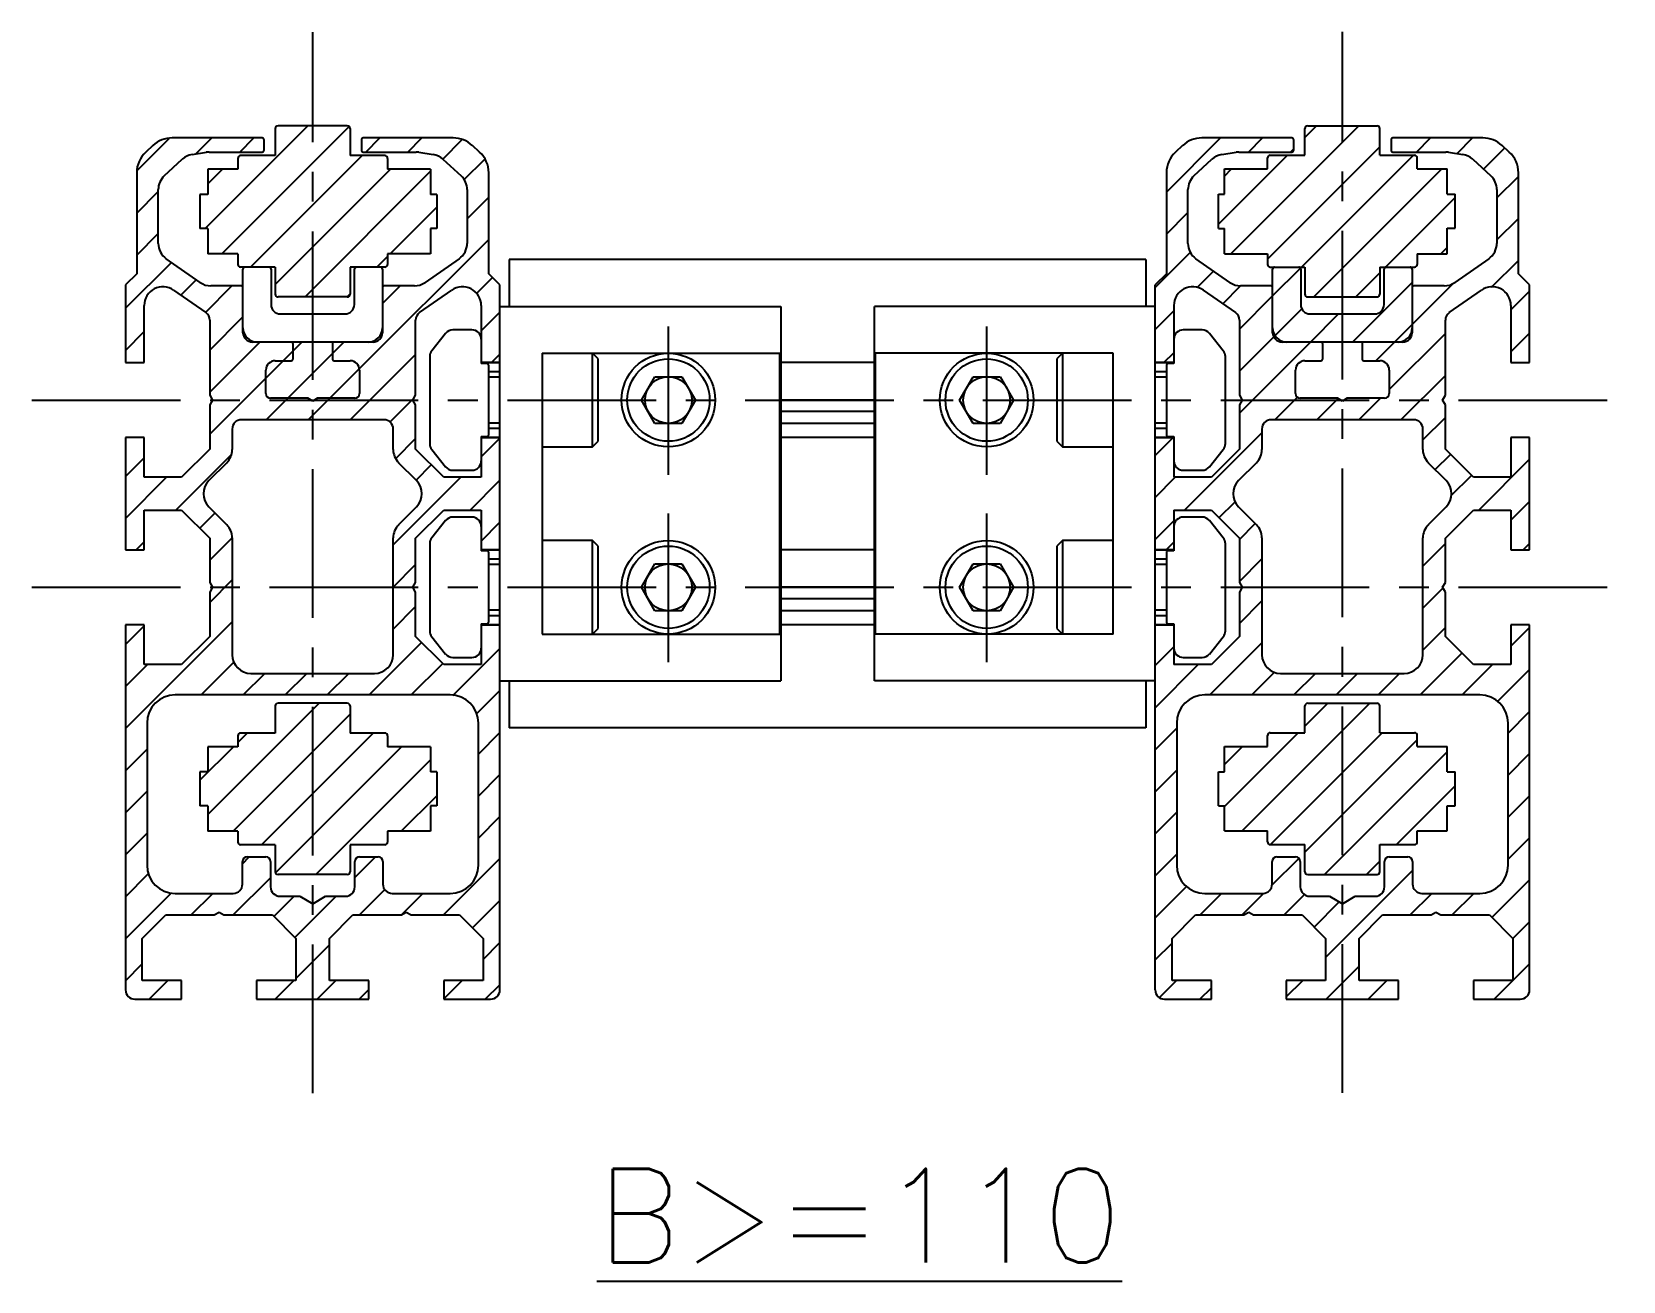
# Model space of a CAD drawing. Extents: x 0 to 4374, y -8 to 1531.
# Drawn here: x 3932.1 to 4102.1, y 157.6 to 291 of the extents above; entities that cross this region are included whole.
import ezdxf

# ---------------------------------------------------------------- set-up
doc = ezdxf.new("R2010")
doc.units = 0
doc.header["$LTSCALE"] = 0.5
doc.linetypes.add('CENTER', pattern=[50.8, 31.75, -6.35, 6.35, -6.35])
for name, color, linetype in [('MSM_CENTER', 1, 'CENTER'), ('MSM_CONTINUOUS', 7, 'CONTINUOUS'), ('MSM_NARROW', 5, 'CONTINUOUS'), ('MSM_PART_NUMBER', 7, 'CONTINUOUS')]:
    doc.layers.add(name, color=color, linetype=linetype)
doc.styles.get("Standard").update_dxf_attribs({"font": 'txt.shx', "height": 3, "bigfont": 'bigfont.shx'})

msp = doc.modelspace()

# ---------------------------------------------------------------- linework, layer by layer
at = {"layer": 'MSM_CENTER'}
for p, q in [((3962.14, 177.66), (3962.14, 291.01)), ((4072.14, 177.71), (4072.14, 291.05)), ((4000.14, 243.71), (4000.14, 259.71)), ((4034.14, 243.71), (4034.14, 259.71)), ((3932.14, 251.71), (4102.14, 251.71)), ((4000.14, 223.71), (4000.14, 239.71)), ((4034.14, 223.71), (4034.14, 239.71)), ((3932.14, 231.71), (4102.14, 231.71))]:
    msp.add_line(p, q, dxfattribs=at)
at = {"layer": 'MSM_CONTINUOUS'}
for p, q in [((3958.14, 280.71), (3958.14, 277.82)), ((3965.84, 281.01), (3958.44, 281.01)), ((3966.14, 280.71), (3966.14, 277.82)), ((4068.14, 277.87), (4068.14, 280.71)), ((4068.44, 281.01), (4075.84, 281.01)), ((4076.14, 277.87), (4076.14, 280.71)), ((3945.07, 278.91), (3944.3, 278.2)), ((3956.74, 279.71), (3947.11, 279.71)), ((3956.94, 278.41), (3956.94, 279.51)), ((3967.34, 279.51), (3967.34, 278.41)), ((3977.16, 279.71), (3967.54, 279.71)), ((3979.97, 278.2), (3979.2, 278.91)), ((4055.07, 278.91), (4054.3, 278.2)), ((4066.74, 279.71), (4057.11, 279.71)), ((4066.94, 278.41), (4066.94, 279.51)), ((4077.34, 279.51), (4077.34, 278.41)), ((4087.16, 279.71), (4077.54, 279.71)), ((4089.97, 278.2), (4089.2, 278.91)), ((3946.28, 275.66), (3948.21, 277.44)), ((3949.25, 277.94), (3950.78, 278.18)), ((3951.09, 278.21), (3956.74, 278.21)), ((3954.14, 277.52), (3954.14, 276.36)), ((3958.14, 277.82), (3954.44, 277.82)), ((3969.84, 277.82), (3966.14, 277.82)), ((3967.54, 278.21), (3973.18, 278.21)), ((3970.14, 277.52), (3970.14, 276.36)), ((3973.49, 278.18), (3975.02, 277.94)), ((3976.06, 277.44), (3977.99, 275.66)), ((4056.28, 275.66), (4058.21, 277.44)), ((4059.25, 277.94), (4060.78, 278.18)), ((4061.09, 278.21), (4066.74, 278.21)), ((4064.14, 276.41), (4064.14, 277.59)), ((4064.44, 277.87), (4068.14, 277.87)), ((4076.14, 277.87), (4079.84, 277.87)), ((4077.54, 278.21), (4083.18, 278.21)), ((4080.14, 276.41), (4080.14, 277.57)), ((4083.49, 278.18), (4085.02, 277.94)), ((4086.06, 277.44), (4087.99, 275.66)), ((3943.34, 276), (3943.34, 265.21)), ((3954.14, 276.36), (3950.94, 276.36)), ((3950.94, 276.36), (3950.94, 273.66)), ((3974.74, 276.36), (3970.14, 276.36)), ((3974.74, 276.36), (3974.74, 273.66)), ((3980.94, 265.21), (3980.94, 276)), ((4053.34, 276), (4053.34, 265.21)), ((4059.54, 276.41), (4064.14, 276.41)), ((4059.54, 273.71), (4059.54, 276.41)), ((4080.14, 276.41), (4083.34, 276.41)), ((4083.34, 273.71), (4083.34, 276.41)), ((4090.94, 265.21), (4090.94, 276)), ((3945.64, 268.45), (3945.64, 274.19)), ((3978.64, 274.19), (3978.64, 268.45)), ((4055.64, 268.45), (4055.64, 274.19)), ((4058.89, 273.71), (4059.54, 273.71)), ((4058.89, 270.03), (4058.89, 273.71)), ((4083.34, 273.71), (4084.19, 273.71)), ((4084.19, 270.08), (4084.19, 273.71)), ((4088.64, 274.19), (4088.64, 268.45)), ((3950.09, 273.66), (3950.09, 270.03)), ((3950.94, 273.66), (3950.09, 273.66)), ((3975.39, 273.66), (3974.74, 273.66)), ((3975.39, 273.66), (3975.39, 270.03)), ((3950.94, 270.03), (3950.09, 270.03)), ((3950.94, 270.03), (3950.94, 267.33)), ((3975.39, 270.03), (3974.74, 270.03)), ((3974.74, 270.03), (3974.74, 267.33)), ((4058.89, 270.03), (4059.54, 270.03)), ((4059.54, 267.33), (4059.54, 270.03)), ((4083.34, 270.08), (4084.19, 270.08)), ((4083.34, 267.33), (4083.34, 270.08)), ((3954.14, 267.33), (3950.94, 267.33)), ((3954.14, 267.33), (3954.14, 266.21)), ((3970.14, 267.33), (3970.14, 266.21)), ((3974.74, 267.33), (3970.14, 267.33)), ((4059.54, 267.33), (4064.14, 267.33)), ((4064.14, 267.33), (4064.14, 266.21)), ((4080.14, 267.33), (4083.34, 267.33)), ((4080.14, 267.33), (4080.14, 266.21)), ((3943.34, 265.21), (3942.14, 264.01)), ((3950.12, 264.27), (3946.49, 266.81)), ((3958.14, 265.91), (3954.44, 265.91)), ((3954.69, 258.91), (3954.69, 265.71)), ((3957.69, 265.71), (3957.69, 261.91)), ((3958.14, 265.91), (3958.14, 263.03)), ((3969.84, 265.91), (3966.14, 265.91)), ((3966.14, 265.91), (3966.14, 263.03)), ((3966.59, 261.91), (3966.59, 265.71)), ((3969.59, 265.71), (3969.59, 258.91)), ((3977.78, 266.81), (3974.15, 264.27)), ((3982.14, 264.01), (3980.94, 265.21)), ((3983.14, 266.71), (3983.14, 261.71)), ((4051.14, 266.71), (3983.14, 266.71)), ((4051.14, 266.71), (4051.14, 261.71)), ((4053.34, 265.21), (4052.14, 264.01)), ((4060.12, 264.27), (4056.49, 266.81)), ((4064.44, 265.91), (4068.14, 265.91)), ((4064.69, 258.91), (4064.69, 265.71)), ((4067.69, 265.71), (4067.69, 261.91)), ((4068.14, 265.91), (4068.14, 263.03)), ((4076.14, 265.91), (4079.84, 265.91)), ((4076.14, 265.91), (4076.14, 263.03)), ((4076.59, 261.91), (4076.59, 265.71)), ((4079.59, 265.71), (4079.59, 258.91)), ((4087.78, 266.81), (4084.15, 264.27)), ((4092.14, 264.01), (4090.94, 265.21)), ((3942.14, 264.01), (3942.14, 255.71)), ((3954.49, 263.91), (3951.27, 263.91)), ((3973, 263.91), (3969.79, 263.91)), ((3982.14, 188.71), (3982.14, 264.01)), ((4052.14, 188.71), (4052.14, 264.01)), ((4064.49, 263.91), (4061.27, 263.91)), ((4083, 263.91), (4079.79, 263.91)), ((4092.14, 255.71), (4092.14, 264.01)), ((3944.14, 255.71), (3944.14, 261.82)), ((3947.28, 263.45), (3950.71, 261.05)), ((3965.84, 262.73), (3958.44, 262.73)), ((3973.56, 261.05), (3976.99, 263.45)), ((3980.14, 261.82), (3980.14, 255.61)), ((4054.14, 261.82), (4054.14, 255.61)), ((4057.28, 263.45), (4060.71, 261.05)), ((4068.44, 262.73), (4075.84, 262.73)), ((4083.56, 261.05), (4086.99, 263.45)), ((4090.14, 261.82), (4090.14, 255.71)), ((3951.14, 260.24), (3951.14, 252.23)), ((3958.69, 260.91), (3965.59, 260.91)), ((3973.14, 252.23), (3973.14, 260.24)), ((3982.14, 261.71), (4012.14, 261.71)), ((4012.14, 261.71), (4012.14, 221.71)), ((4022.14, 221.71), (4022.14, 261.71)), ((4052.14, 261.71), (4022.14, 261.71)), ((4061.14, 260.24), (4061.14, 252.23)), ((4068.69, 260.91), (4075.59, 260.91)), ((4083.14, 252.23), (4083.14, 260.24)), ((3976.33, 258.83), (3974.85, 256.98)), ((3979.14, 259.21), (3977.12, 259.21)), ((4057.16, 259.21), (4055.14, 259.21)), ((4059.42, 256.98), (4057.94, 258.83)), ((3968.59, 257.91), (3955.69, 257.91)), ((3960.04, 256.11), (3960.04, 257.71)), ((3964.24, 257.71), (3964.24, 256.11)), ((3986.64, 256.71), (3986.64, 226.71)), ((3986.64, 256.71), (4012.05, 256.71)), ((3992.64, 256.11), (3992.04, 256.71)), ((3992.04, 246.71), (3992.04, 256.71)), ((4012.05, 226.71), (4012.05, 256.71)), ((4022.23, 256.71), (4022.23, 226.71)), ((4047.64, 256.71), (4022.23, 256.71)), ((4042.24, 256.71), (4041.64, 256.11)), ((4042.24, 256.71), (4042.24, 246.71)), ((4047.64, 226.71), (4047.64, 256.71)), ((4078.59, 257.91), (4065.69, 257.91)), ((4070.04, 256.11), (4070.04, 257.71)), ((4074.24, 257.71), (4074.24, 256.11)), ((3942.14, 255.71), (3944.14, 255.71)), ((3958.14, 255.91), (3959.84, 255.91)), ((3964.44, 255.91), (3966.14, 255.91)), ((3974.64, 256.36), (3974.64, 247.06)), ((3980.14, 255.71), (3982.14, 255.71)), ((3982.14, 255.71), (3980.14, 255.71)), ((3980.74, 255.61), (3980.14, 255.61)), ((3980.94, 248.01), (3980.94, 255.41)), ((3992.64, 247.31), (3992.64, 256.11)), ((4022.14, 255.71), (4012.14, 255.71)), ((4041.64, 256.11), (4041.64, 247.31)), ((4052.14, 255.71), (4054.14, 255.71)), ((4054.14, 255.71), (4052.14, 255.71)), ((4053.34, 255.41), (4053.34, 248.01)), ((4054.14, 255.61), (4053.54, 255.61)), ((4059.64, 247.06), (4059.64, 256.36)), ((4068.14, 255.91), (4069.84, 255.91)), ((4074.44, 255.91), (4076.14, 255.91)), ((4090.14, 255.71), (4092.14, 255.71)), ((3957.14, 252.41), (3957.14, 254.91)), ((3967.14, 254.91), (3967.14, 252.41)), ((3982.14, 254.71), (3980.94, 254.71)), ((3997.25, 251.71), (3998.69, 254.21)), ((3998.69, 254.21), (4001.58, 254.21)), ((4001.58, 254.21), (4003.02, 251.71)), ((4031.25, 251.71), (4032.69, 254.21)), ((4032.69, 254.21), (4035.58, 254.21)), ((4035.58, 254.21), (4037.02, 251.71)), ((4053.34, 254.71), (4052.14, 254.71)), ((4067.14, 252.41), (4067.14, 254.91)), ((4077.14, 254.91), (4077.14, 252.41)), ((3951.14, 252.23), (3951.44, 251.71)), ((3951.44, 251.71), (3951.14, 251.19)), ((3961.62, 251.91), (3957.64, 251.91)), ((3962.14, 251.61), (3961.62, 251.91)), ((3962.65, 251.91), (3962.14, 251.61)), ((3966.64, 251.91), (3962.65, 251.91)), ((3972.84, 251.71), (3973.14, 252.23)), ((3973.14, 251.19), (3972.84, 251.71)), ((3998.69, 249.21), (3997.25, 251.71)), ((4003.02, 251.71), (4001.58, 249.21)), ((4022.14, 251.71), (4012.14, 251.71)), ((4032.69, 249.21), (4031.25, 251.71)), ((4037.02, 251.71), (4035.58, 249.21)), ((4061.14, 252.23), (4061.44, 251.71)), ((4061.44, 251.71), (4061.14, 251.19)), ((4071.62, 251.91), (4067.64, 251.91)), ((4072.14, 251.61), (4071.62, 251.91)), ((4072.65, 251.91), (4072.14, 251.61)), ((4076.64, 251.91), (4072.65, 251.91)), ((4082.84, 251.71), (4083.14, 252.23)), ((4083.14, 251.19), (4082.84, 251.71)), ((3951.14, 251.19), (3951.14, 246.46)), ((3973.14, 246.46), (3973.14, 251.19)), ((4022.14, 250.49), (4012.14, 250.49)), ((4061.14, 251.19), (4061.14, 246.46)), ((4083.14, 246.46), (4083.14, 251.19)), ((3953.54, 248.61), (3953.54, 246.43)), ((3969.74, 249.61), (3954.54, 249.61)), ((3970.74, 246.43), (3970.74, 248.61)), ((3980.94, 248.71), (3982.14, 248.71)), ((4001.58, 249.21), (3998.69, 249.21)), ((4022.14, 249.21), (4012.14, 249.21)), ((4035.58, 249.21), (4032.69, 249.21)), ((4052.14, 248.71), (4053.34, 248.71)), ((4063.54, 248.61), (4063.54, 246.43)), ((4079.74, 249.61), (4064.54, 249.61)), ((4080.74, 246.43), (4080.74, 248.61)), ((3942.14, 247.71), (3942.14, 235.71)), ((3944.14, 247.71), (3942.14, 247.71)), ((3944.14, 243.46), (3944.14, 247.71)), ((3980.14, 247.81), (3980.74, 247.81)), ((3980.14, 247.81), (3980.14, 243.46)), ((3982.14, 247.71), (3980.14, 247.71)), ((3980.14, 247.71), (3982.14, 247.71)), ((3986.64, 246.71), (3992.04, 246.71)), ((3992.04, 246.71), (3992.64, 247.31)), ((4022.14, 247.71), (4012.14, 247.71)), ((4041.64, 247.31), (4042.24, 246.71)), ((4042.24, 246.71), (4047.64, 246.71)), ((4054.14, 247.71), (4052.14, 247.71)), ((4052.14, 247.71), (4054.14, 247.71)), ((4053.54, 247.81), (4054.14, 247.81)), ((4054.14, 247.81), (4054.14, 243.46)), ((4092.14, 247.71), (4090.14, 247.71)), ((4090.14, 247.71), (4090.14, 243.46)), ((4092.14, 235.71), (4092.14, 247.71)), ((3951.14, 246.46), (3948.14, 243.46)), ((3952.95, 245.02), (3951.05, 243.12)), ((3973.22, 243.12), (3971.32, 245.02)), ((3976.14, 243.46), (3973.14, 246.46)), ((3974.85, 246.43), (3976.33, 244.58)), ((4057.94, 244.58), (4059.42, 246.43)), ((4061.14, 246.46), (4058.14, 243.46)), ((4062.95, 245.02), (4061.05, 243.12)), ((4083.22, 243.12), (4081.32, 245.02)), ((4086.14, 243.46), (4083.14, 246.46)), ((3948.14, 243.46), (3944.14, 243.46)), ((3980.14, 243.46), (3976.14, 243.46)), ((3977.12, 244.21), (3979.14, 244.21)), ((4058.14, 243.46), (4054.14, 243.46)), ((4055.14, 244.21), (4057.16, 244.21)), ((4090.14, 243.46), (4086.14, 243.46)), ((3944.14, 235.71), (3944.14, 239.96)), ((3944.14, 239.96), (3948.14, 239.96)), ((3948.14, 239.96), (3951.14, 236.96)), ((3951.05, 240.29), (3952.95, 238.39)), ((3971.32, 238.39), (3973.22, 240.29)), ((3973.14, 236.96), (3976.14, 239.96)), ((3976.14, 239.96), (3980.14, 239.96)), ((3980.14, 239.96), (3980.14, 235.61)), ((4054.14, 239.96), (4058.14, 239.96)), ((4054.14, 239.96), (4054.14, 235.61)), ((4058.14, 239.96), (4061.14, 236.96)), ((4061.05, 240.29), (4062.95, 238.39)), ((4081.32, 238.39), (4083.22, 240.29)), ((4083.14, 236.96), (4086.14, 239.96)), ((4086.14, 239.96), (4090.14, 239.96)), ((4090.14, 239.96), (4090.14, 235.71)), ((3976.33, 238.83), (3974.85, 236.98)), ((3979.14, 239.21), (3977.12, 239.21)), ((4057.16, 239.21), (4055.14, 239.21)), ((4059.42, 236.98), (4057.94, 238.83)), ((3951.14, 236.96), (3951.14, 232.23)), ((3953.54, 236.98), (3953.54, 224.51)), ((3970.74, 224.51), (3970.74, 236.98)), ((3973.14, 232.23), (3973.14, 236.96)), ((3974.64, 236.36), (3974.64, 227.06)), ((3992.04, 236.71), (3986.64, 236.71)), ((3992.64, 236.11), (3992.04, 236.71)), ((3992.04, 226.71), (3992.04, 236.71)), ((4042.24, 236.71), (4041.64, 236.11)), ((4047.64, 236.71), (4042.24, 236.71)), ((4042.24, 236.71), (4042.24, 226.71)), ((4059.64, 227.06), (4059.64, 236.36)), ((4061.14, 236.96), (4061.14, 232.23)), ((4063.54, 236.98), (4063.54, 224.51)), ((4080.74, 224.51), (4080.74, 236.98)), ((4083.14, 232.23), (4083.14, 236.96)), ((3942.14, 235.71), (3944.14, 235.71)), ((3980.14, 235.71), (3982.14, 235.71)), ((3982.14, 235.71), (3980.14, 235.71)), ((3980.74, 235.61), (3980.14, 235.61)), ((3980.94, 228.01), (3980.94, 235.41)), ((3982.14, 234.71), (3980.94, 234.71)), ((3992.64, 227.31), (3992.64, 236.11)), ((4022.14, 235.71), (4012.14, 235.71)), ((4041.64, 236.11), (4041.64, 227.31)), ((4052.14, 235.71), (4054.14, 235.71)), ((4054.14, 235.71), (4052.14, 235.71)), ((4053.34, 234.71), (4052.14, 234.71)), ((4053.34, 235.41), (4053.34, 228.01)), ((4054.14, 235.61), (4053.54, 235.61)), ((4090.14, 235.71), (4092.14, 235.71)), ((3997.25, 231.71), (3998.69, 234.21)), ((3998.69, 234.21), (4001.58, 234.21)), ((4001.58, 234.21), (4003.02, 231.71)), ((4031.25, 231.71), (4032.69, 234.21)), ((4032.69, 234.21), (4035.58, 234.21)), ((4035.58, 234.21), (4037.02, 231.71)), ((3951.14, 232.23), (3951.44, 231.71)), ((3951.44, 231.71), (3951.14, 231.19)), ((3972.84, 231.71), (3973.14, 232.23)), ((3973.14, 231.19), (3972.84, 231.71)), ((3998.69, 229.21), (3997.25, 231.71)), ((4003.02, 231.71), (4001.58, 229.21)), ((4022.14, 231.71), (4012.14, 231.71)), ((4032.69, 229.21), (4031.25, 231.71)), ((4037.02, 231.71), (4035.58, 229.21)), ((4061.14, 232.23), (4061.44, 231.71)), ((4061.44, 231.71), (4061.14, 231.19)), ((4082.84, 231.71), (4083.14, 232.23)), ((4083.14, 231.19), (4082.84, 231.71)), ((3951.14, 231.19), (3951.14, 226.46)), ((3973.14, 226.46), (3973.14, 231.19)), ((4022.14, 230.49), (4012.14, 230.49)), ((4061.14, 231.19), (4061.14, 226.46)), ((4083.14, 226.46), (4083.14, 231.19)), ((3980.14, 227.81), (3980.74, 227.81)), ((3980.14, 227.81), (3980.14, 223.46)), ((3980.94, 228.71), (3982.14, 228.71)), ((4001.58, 229.21), (3998.69, 229.21)), ((4022.14, 229.21), (4012.14, 229.21)), ((4035.58, 229.21), (4032.69, 229.21)), ((4052.14, 228.71), (4053.34, 228.71)), ((4053.54, 227.81), (4054.14, 227.81)), ((4054.14, 227.81), (4054.14, 223.46)), ((3944.14, 227.71), (3942.14, 227.71)), ((3942.14, 227.71), (3942.14, 188.71)), ((3944.14, 223.46), (3944.14, 227.71)), ((3951.14, 226.46), (3948.14, 223.46)), ((3976.14, 223.46), (3973.14, 226.46)), ((3974.85, 226.43), (3976.33, 224.58)), ((3982.14, 227.71), (3980.14, 227.71)), ((3980.14, 227.71), (3982.14, 227.71)), ((3986.64, 226.71), (4012.05, 226.71)), ((3992.04, 226.71), (3992.64, 227.31)), ((4022.14, 227.71), (4012.14, 227.71)), ((4047.64, 226.71), (4022.23, 226.71)), ((4041.64, 227.31), (4042.24, 226.71)), ((4054.14, 227.71), (4052.14, 227.71)), ((4052.14, 227.71), (4054.14, 227.71)), ((4057.94, 224.58), (4059.42, 226.43)), ((4061.14, 226.46), (4058.14, 223.46)), ((4086.14, 223.46), (4083.14, 226.46)), ((4092.14, 227.71), (4090.14, 227.71)), ((4090.14, 227.71), (4090.14, 223.46)), ((4092.14, 188.71), (4092.14, 227.71)), ((3948.14, 223.46), (3944.14, 223.46)), ((3980.14, 223.46), (3976.14, 223.46)), ((3977.12, 224.21), (3979.14, 224.21)), ((4058.14, 223.46), (4054.14, 223.46)), ((4055.14, 224.21), (4057.16, 224.21)), ((4090.14, 223.46), (4086.14, 223.46)), ((3955.54, 222.51), (3968.74, 222.51)), ((3982.14, 221.71), (4012.14, 221.71)), ((3983.14, 221.71), (3983.14, 216.71)), ((4052.14, 221.71), (4022.14, 221.71)), ((4051.14, 221.71), (4051.14, 216.71)), ((4065.54, 222.51), (4078.74, 222.51)), ((3976.84, 220.21), (3947.44, 220.21)), ((3965.84, 219.33), (3958.44, 219.33)), ((4086.84, 220.21), (4057.44, 220.21)), ((4068.44, 219.33), (4075.84, 219.33)), ((3958.14, 219.03), (3958.14, 216.14)), ((3966.14, 219.03), (3966.14, 216.14)), ((4068.14, 216.17), (4068.14, 219.03)), ((4076.14, 216.17), (4076.14, 219.03)), ((3944.44, 217.21), (3944.44, 202.01)), ((3958.14, 216.14), (3954.44, 216.14)), ((3969.84, 216.14), (3966.14, 216.14)), ((3979.84, 202.01), (3979.84, 217.21)), ((4051.14, 216.71), (3983.14, 216.71)), ((4054.44, 217.21), (4054.44, 202.01)), ((4064.44, 216.17), (4068.14, 216.17)), ((4076.14, 216.17), (4079.84, 216.17)), ((4089.84, 202.01), (4089.84, 217.21)), ((3954.14, 214.68), (3950.94, 214.68)), ((3950.94, 214.68), (3950.94, 211.98)), ((3954.14, 215.84), (3954.14, 214.68)), ((3970.14, 215.84), (3970.14, 214.68)), ((3974.74, 214.68), (3970.14, 214.68)), ((3974.74, 214.68), (3974.74, 211.98)), ((4059.54, 214.71), (4064.14, 214.71)), ((4059.54, 212.01), (4059.54, 214.71)), ((4064.14, 214.71), (4064.14, 215.87)), ((4080.14, 214.71), (4080.14, 215.87)), ((4080.14, 214.71), (4083.34, 214.71)), ((4083.34, 212.01), (4083.34, 214.71)), ((3950.09, 211.98), (3950.09, 208.36)), ((3950.94, 211.98), (3950.09, 211.98)), ((3975.39, 211.98), (3974.74, 211.98)), ((3975.39, 211.98), (3975.39, 208.36)), ((4058.89, 212.01), (4059.54, 212.01)), ((4058.89, 208.38), (4058.89, 212.01)), ((4083.34, 212.01), (4084.19, 212.01)), ((4084.19, 208.38), (4084.19, 212.01)), ((3950.94, 208.36), (3950.09, 208.36)), ((3950.94, 208.36), (3950.94, 205.66)), ((3975.39, 208.36), (3974.74, 208.36)), ((3974.74, 208.36), (3974.74, 205.66)), ((4058.89, 208.38), (4059.54, 208.38)), ((4059.54, 205.68), (4059.54, 208.38)), ((4083.34, 208.38), (4084.19, 208.38)), ((4083.34, 205.68), (4083.34, 208.38)), ((3954.14, 205.66), (3950.94, 205.66)), ((3954.14, 205.66), (3954.14, 204.5)), ((3958.14, 204.2), (3954.44, 204.2)), ((3958.14, 204.2), (3958.14, 201.33)), ((3969.84, 204.2), (3966.14, 204.2)), ((3966.14, 204.2), (3966.14, 201.33)), ((3974.74, 205.66), (3970.14, 205.66)), ((3970.14, 205.66), (3970.14, 204.5)), ((4059.54, 205.68), (4064.14, 205.68)), ((4064.14, 204.52), (4064.14, 205.68)), ((4064.44, 204.22), (4068.14, 204.22)), ((4068.14, 201.33), (4068.14, 204.22)), ((4076.14, 204.22), (4079.84, 204.22)), ((4076.14, 201.33), (4076.14, 204.22)), ((4080.14, 205.68), (4083.34, 205.68)), ((4080.14, 204.52), (4080.14, 205.68)), ((3954.64, 200.01), (3954.64, 202.41)), ((3955.14, 202.91), (3957.14, 202.91)), ((3957.64, 202.41), (3957.64, 199.71)), ((3966.64, 199.71), (3966.64, 202.41)), ((3967.14, 202.91), (3969.14, 202.91)), ((3969.64, 202.41), (3969.64, 200.01)), ((4064.64, 200.01), (4064.64, 202.41)), ((4065.14, 202.91), (4067.14, 202.91)), ((4067.64, 202.41), (4067.64, 199.71)), ((4076.64, 199.71), (4076.64, 202.41)), ((4077.14, 202.91), (4079.14, 202.91)), ((4079.64, 202.41), (4079.64, 200.01)), ((3965.84, 201.03), (3958.44, 201.03)), ((4068.44, 201.03), (4075.84, 201.03)), ((3947.44, 199.01), (3953.64, 199.01)), ((3970.64, 199.01), (3976.84, 199.01)), ((4057.44, 199.01), (4063.64, 199.01)), ((4080.64, 199.01), (4086.84, 199.01)), ((3958.64, 198.71), (3960.75, 198.71)), ((3960.75, 198.71), (3962.14, 197.91)), ((3962.14, 197.91), (3963.52, 198.71)), ((3963.52, 198.71), (3965.64, 198.71)), ((4068.64, 198.71), (4070.75, 198.71)), ((4070.75, 198.71), (4072.14, 197.91)), ((4072.14, 197.91), (4073.52, 198.71)), ((4073.52, 198.71), (4075.64, 198.71)), ((3943.94, 194.21), (3946.44, 196.71)), ((3946.44, 196.71), (3951.62, 196.71)), ((3951.62, 196.71), (3952.14, 197.01)), ((3952.14, 197.01), (3952.65, 196.71)), ((3952.65, 196.71), (3957.84, 196.71)), ((3957.84, 196.71), (3960.34, 194.21)), ((3963.94, 194.21), (3966.44, 196.71)), ((3966.44, 196.71), (3971.62, 196.71)), ((3971.62, 196.71), (3972.14, 197.01)), ((3972.14, 197.01), (3972.65, 196.71)), ((3972.65, 196.71), (3977.84, 196.71)), ((3977.84, 196.71), (3980.34, 194.21)), ((4053.94, 194.21), (4056.44, 196.71)), ((4056.44, 196.71), (4061.62, 196.71)), ((4061.62, 196.71), (4062.14, 197.01)), ((4062.14, 197.01), (4062.65, 196.71)), ((4062.65, 196.71), (4067.84, 196.71)), ((4067.84, 196.71), (4070.34, 194.21)), ((4073.94, 194.21), (4076.44, 196.71)), ((4076.44, 196.71), (4081.62, 196.71)), ((4081.62, 196.71), (4082.14, 197.01)), ((4082.14, 197.01), (4082.65, 196.71)), ((4082.65, 196.71), (4087.84, 196.71)), ((4087.84, 196.71), (4090.34, 194.21)), ((3943.94, 189.71), (3943.94, 194.21)), ((3960.34, 194.21), (3960.34, 189.71)), ((3963.94, 189.71), (3963.94, 194.21)), ((3980.34, 194.21), (3980.34, 189.71)), ((4053.94, 189.71), (4053.94, 194.21)), ((4070.34, 194.21), (4070.34, 189.71)), ((4073.94, 189.71), (4073.94, 194.21)), ((4090.34, 194.21), (4090.34, 189.71)), ((3948.14, 189.71), (3943.94, 189.71)), ((3948.14, 187.71), (3948.14, 189.71)), ((3960.34, 189.71), (3956.14, 189.71)), ((3956.14, 189.71), (3956.14, 187.71)), ((3968.14, 189.71), (3963.94, 189.71)), ((3968.14, 187.71), (3968.14, 189.71)), ((3980.34, 189.71), (3976.14, 189.71)), ((3976.14, 189.71), (3976.14, 187.71)), ((4058.14, 189.71), (4053.94, 189.71)), ((4058.14, 187.71), (4058.14, 189.71)), ((4070.34, 189.71), (4066.14, 189.71)), ((4066.14, 189.71), (4066.14, 187.71)), ((4078.14, 189.71), (4073.94, 189.71)), ((4078.14, 187.71), (4078.14, 189.71)), ((4090.34, 189.71), (4086.14, 189.71)), ((4086.14, 189.71), (4086.14, 187.71)), ((3943.14, 187.71), (3948.14, 187.71)), ((3956.14, 187.71), (3968.14, 187.71)), ((3976.14, 187.71), (3981.14, 187.71)), ((4053.14, 187.71), (4058.14, 187.71)), ((4066.14, 187.71), (4078.14, 187.71)), ((4086.14, 187.71), (4091.14, 187.71))]:
    msp.add_line(p, q, dxfattribs=at)
for centre, radius in [((4000.14, 251.71), 5), ((4034.14, 251.71), 5), ((4000.14, 251.71), 4.4), ((4034.14, 251.71), 4.4), ((4000.14, 251.71), 2.5), ((4034.14, 251.71), 2.5), ((4000.14, 231.71), 5), ((4034.14, 231.71), 5), ((4000.14, 231.71), 4.4), ((4034.14, 231.71), 4.4), ((4000.14, 231.71), 2.5), ((4034.14, 231.71), 2.5)]:
    msp.add_circle(centre, radius, dxfattribs=at)
for centre, radius, start, end in [((3958.44, 280.71), 0.3, 90, 180), ((3965.84, 280.71), 0.3, 0, 90), ((4068.44, 280.71), 0.3, 90, 180), ((4075.84, 280.71), 0.3, 0, 90), ((3947.11, 276.71), 3, 90, 132.6467), ((3956.74, 279.51), 0.2, 0, 90), ((3967.54, 279.51), 0.2, 90, 180), ((3977.16, 276.71), 3, 47.3533, 90), ((4057.11, 276.71), 3, 90, 132.6467), ((4066.74, 279.51), 0.2, 0, 90), ((4077.54, 279.51), 0.2, 90, 180), ((4087.16, 276.71), 3, 47.3533, 90), ((3946.34, 276), 3, 132.6467, 180), ((3949.56, 275.96), 2, 99, 132.619), ((3951.09, 276.21), 2, 90, 99), ((3954.44, 277.52), 0.3, 90, 180), ((3956.74, 278.41), 0.2, 270, 0), ((3967.54, 278.41), 0.2, 180, 270), ((3969.84, 277.52), 0.3, 0, 90), ((3973.18, 276.21), 2, 81, 90), ((3974.71, 275.96), 2, 47.381, 81), ((3977.94, 276), 3, 0, 47.3533), ((4056.34, 276), 3, 132.6467, 180), ((4059.56, 275.96), 2, 99, 132.619), ((4061.09, 276.21), 2, 90, 99), ((4064.44, 277.57), 0.3, 90, 180), ((4066.74, 278.41), 0.2, 270, 0), ((4077.54, 278.41), 0.2, 180, 270), ((4079.84, 277.57), 0.3, 0, 90), ((4083.18, 276.21), 2, 81, 90), ((4084.71, 275.96), 2, 47.381, 81), ((4087.94, 276), 3, 0, 47.3533), ((3947.64, 274.19), 2, 132.619, 180), ((3976.64, 274.19), 2, 0, 47.381), ((4057.64, 274.19), 2, 132.619, 180), ((4086.64, 274.19), 2, 0, 47.381), ((3947.64, 268.45), 2, 180, 235.008), ((3976.64, 268.45), 2, 304.992, 0), ((4057.64, 268.45), 2, 180, 235.008), ((4086.64, 268.45), 2, 304.992, 0), ((3954.44, 266.21), 0.3, 180, 270), ((3954.89, 265.71), 0.2, 90, 180), ((3957.49, 265.71), 0.2, 0, 90), ((3966.79, 265.71), 0.2, 90, 180), ((3969.39, 265.71), 0.2, 0, 90), ((3969.84, 266.21), 0.3, 270, 0), ((4064.44, 266.21), 0.3, 180, 270), ((4064.89, 265.71), 0.2, 90, 180), ((4067.49, 265.71), 0.2, 0, 90), ((4076.79, 265.71), 0.2, 90, 180), ((4079.39, 265.71), 0.2, 0, 90), ((4079.84, 266.21), 0.3, 270, 0), ((3946.14, 261.82), 2, 55, 180), ((3951.27, 265.91), 2, 235.008, 270), ((3954.49, 263.71), 0.2, 0, 90), ((3969.79, 263.71), 0.2, 90, 180), ((3973, 265.91), 2, 270, 304.992), ((3978.14, 261.82), 2, 0, 125), ((4056.14, 261.82), 2, 55, 180), ((4061.27, 265.91), 2, 235.008, 270), ((4064.49, 263.71), 0.2, 0, 90), ((4079.79, 263.71), 0.2, 90, 180), ((4083, 265.91), 2, 270, 304.992), ((4088.14, 261.82), 2, 0, 125), ((3958.69, 261.91), 1, 180, 270), ((3958.44, 263.03), 0.3, 180, 270), ((3965.59, 261.91), 1, 270, 0), ((3965.84, 263.03), 0.3, 270, 0), ((4068.69, 261.91), 1, 180, 270), ((4068.44, 263.03), 0.3, 180, 270), ((4075.59, 261.91), 1, 270, 0), ((4075.84, 263.03), 0.3, 270, 0), ((3950.14, 260.24), 1, 0, 55), ((3974.14, 260.24), 1, 125, 180), ((4060.14, 260.24), 1, 0, 55), ((4084.14, 260.24), 1, 125, 180), ((3956.19, 259.41), 1.5, 180, 270), ((3955.69, 258.91), 1, 180, 270), ((3968.09, 259.41), 1.5, 270, 0), ((3968.59, 258.91), 1, 270, 0), ((3977.12, 258.21), 1, 90, 141.3402), ((3979.14, 258.21), 1, 0, 90), ((4055.14, 258.21), 1, 90, 180), ((4057.16, 258.21), 1, 38.6598, 90), ((4066.19, 259.41), 1.5, 180, 270), ((4065.69, 258.91), 1, 180, 270), ((4078.09, 259.41), 1.5, 270, 0), ((4078.59, 258.91), 1, 270, 0), ((3959.84, 257.71), 0.2, 0, 90), ((3964.44, 257.71), 0.2, 90, 180), ((3975.64, 256.36), 1, 141.3402, 180), ((4058.64, 256.36), 1, 0, 38.6598), ((4069.84, 257.71), 0.2, 0, 90), ((4074.44, 257.71), 0.2, 90, 180), ((3958.14, 254.91), 1, 90, 180), ((3959.84, 256.11), 0.2, 270, 0), ((3964.44, 256.11), 0.2, 180, 270), ((3966.14, 254.91), 1, 0, 90), ((3980.74, 255.41), 0.2, 0, 90), ((4053.54, 255.41), 0.2, 90, 180), ((4068.14, 254.91), 1, 90, 180), ((4069.84, 256.11), 0.2, 270, 0), ((4074.44, 256.11), 0.2, 180, 270), ((4076.14, 254.91), 1, 0, 90), ((3957.64, 252.41), 0.5, 180, 270), ((3966.64, 252.41), 0.5, 270, 0), ((4067.64, 252.41), 0.5, 180, 270), ((4076.64, 252.41), 0.5, 270, 0), ((3954.54, 248.61), 1, 90, 180), ((3969.74, 248.61), 1, 0, 90), ((4064.54, 248.61), 1, 90, 180), ((4079.74, 248.61), 1, 0, 90), ((3975.64, 247.06), 1, 180, 218.6598), ((3980.74, 248.01), 0.2, 270, 0), ((4053.54, 248.01), 0.2, 180, 270), ((4058.64, 247.06), 1, 321.3402, 0), ((3951.54, 246.43), 2, 315, 0), ((3972.74, 246.43), 2, 180, 225), ((3979.14, 245.21), 1, 270, 0), ((4055.14, 245.21), 1, 180, 270), ((4061.54, 246.43), 2, 315, 0), ((4082.74, 246.43), 2, 180, 225), ((3952.46, 241.71), 2, 135, 225), ((3971.81, 241.71), 2, 315, 45), ((3977.12, 245.21), 1, 218.6598, 270), ((4057.16, 245.21), 1, 270, 321.3402), ((4062.46, 241.71), 2, 135, 225), ((4081.81, 241.71), 2, 315, 45), ((3951.54, 236.98), 2, 0, 45), ((3972.74, 236.98), 2, 135, 180), ((3977.12, 238.21), 1, 90, 141.3402), ((3979.14, 238.21), 1, 0, 90), ((4055.14, 238.21), 1, 90, 180), ((4057.16, 238.21), 1, 38.6598, 90), ((4061.54, 236.98), 2, 0, 45), ((4082.74, 236.98), 2, 135, 180), ((3975.64, 236.36), 1, 141.3402, 180), ((4058.64, 236.36), 1, 0, 38.6598), ((3980.74, 235.41), 0.2, 0, 90), ((4053.54, 235.41), 0.2, 90, 180), ((3980.74, 228.01), 0.2, 270, 0), ((4053.54, 228.01), 0.2, 180, 270), ((3975.64, 227.06), 1, 180, 218.6598), ((4058.64, 227.06), 1, 321.3402, 0), ((3955.54, 224.51), 2, 180, 270), ((3968.74, 224.51), 2, 270, 0), ((3977.12, 225.21), 1, 218.6598, 270), ((3979.14, 225.21), 1, 270, 0), ((4055.14, 225.21), 1, 180, 270), ((4057.16, 225.21), 1, 270, 321.3402), ((4065.54, 224.51), 2, 180, 270), ((4078.74, 224.51), 2, 270, 0), ((3947.44, 217.21), 3, 90, 180), ((3958.44, 219.03), 0.3, 90, 180), ((3965.84, 219.03), 0.3, 0, 90), ((3976.84, 217.21), 3, 0, 90), ((4057.44, 217.21), 3, 90, 180), ((4068.44, 219.03), 0.3, 90, 180), ((4075.84, 219.03), 0.3, 0, 90), ((4086.84, 217.21), 3, 0, 90), ((3954.44, 215.84), 0.3, 90, 180), ((3969.84, 215.84), 0.3, 0, 90), ((4064.44, 215.87), 0.3, 90, 180), ((4079.84, 215.87), 0.3, 0, 90), ((3954.44, 204.5), 0.3, 180, 270), ((3969.84, 204.5), 0.3, 270, 0), ((4064.44, 204.52), 0.3, 180, 270), ((4079.84, 204.52), 0.3, 270, 0), ((3955.14, 202.41), 0.5, 90, 180), ((3957.14, 202.41), 0.5, 0, 90), ((3967.14, 202.41), 0.5, 90, 180), ((3969.14, 202.41), 0.5, 0, 90), ((4065.14, 202.41), 0.5, 90, 180), ((4067.14, 202.41), 0.5, 0, 90), ((4077.14, 202.41), 0.5, 90, 180), ((4079.14, 202.41), 0.5, 0, 90), ((3947.44, 202.01), 3, 180, 270), ((3958.44, 201.33), 0.3, 180, 270), ((3965.84, 201.33), 0.3, 270, 0), ((3976.84, 202.01), 3, 270, 0), ((4057.44, 202.01), 3, 180, 270), ((4068.44, 201.33), 0.3, 180, 270), ((4075.84, 201.33), 0.3, 270, 0), ((4086.84, 202.01), 3, 270, 0), ((3953.64, 200.01), 1, 270, 0), ((3958.64, 199.71), 1, 180, 270), ((3965.64, 199.71), 1, 270, 0), ((3970.64, 200.01), 1, 180, 270), ((4063.64, 200.01), 1, 270, 0), ((4068.64, 199.71), 1, 180, 270), ((4075.64, 199.71), 1, 270, 0), ((4080.64, 200.01), 1, 180, 270), ((3943.14, 188.71), 1, 180, 270), ((3981.14, 188.71), 1, 270, 0), ((4053.14, 188.71), 1, 180, 270), ((4091.14, 188.71), 1, 270, 0)]:
    msp.add_arc(centre, radius, start, end, dxfattribs=at)
at = {"layer": 'MSM_NARROW'}
for p, q in [((3950.65, 270.03), (3961.63, 281.01)), ((3952.44, 267.33), (3966.03, 280.92)), ((4060.21, 267.33), (4073.88, 281.01)), ((4068.14, 279.75), (4069.39, 281.01)), ((3943.37, 276.21), (3946.82, 279.67)), ((3949.65, 278), (3951.35, 279.71)), ((3954.34, 278.21), (3955.84, 279.71)), ((3967.81, 278.21), (3969.31, 279.71)), ((3972.3, 278.21), (3973.8, 279.71)), ((3976.04, 277.45), (3978.12, 279.53)), ((4053.34, 273.93), (4059.11, 279.71)), ((4062.1, 278.21), (4063.6, 279.71)), ((4080.06, 278.21), (4081.56, 279.71)), ((4084.39, 278.04), (4086.05, 279.71)), ((3955.51, 265.91), (3967.42, 277.82)), ((3978.3, 275.22), (3980.54, 277.46)), ((4058.89, 270.5), (4066.26, 277.87)), ((4064.14, 266.77), (4076.14, 278.77)), ((4066.59, 278.21), (4066.94, 278.55)), ((4067.76, 265.91), (4079.73, 277.87)), ((4087.21, 276.37), (4089.49, 278.65)), ((3950.94, 274.8), (3952.49, 276.36)), ((3958.14, 264.04), (3970.45, 276.36)), ((3961.32, 262.73), (3974.74, 276.15)), ((4059.54, 275.64), (4060.31, 276.41)), ((4069.08, 262.73), (4082.76, 276.41)), ((4088.64, 273.31), (4090.94, 275.61)), ((3943.34, 271.69), (3945.64, 273.99)), ((3970.4, 267.33), (3975.39, 272.31)), ((3978.64, 271.07), (3980.94, 273.37)), ((4076.74, 265.91), (4084.19, 273.35)), ((4053.34, 269.44), (4055.64, 271.74)), ((4088.64, 268.82), (4090.94, 271.12)), ((3943.34, 267.2), (3945.64, 269.5)), ((3967.1, 255.04), (3980.94, 268.88)), ((3968.98, 265.91), (3970.14, 267.06)), ((4052.14, 263.75), (4055.9, 267.51)), ((4082.66, 267.33), (4083.34, 268.01)), ((3942.14, 261.51), (3947.04, 266.42)), ((3966.59, 265.72), (3966.77, 265.9)), ((4056.61, 263.73), (4058.37, 265.49)), ((4064.69, 262.83), (4067.66, 265.8)), ((4073.57, 262.73), (4076.14, 265.3)), ((4076.59, 265.72), (4076.77, 265.9)), ((4076.61, 265.78), (4076.71, 265.88)), ((4088.08, 263.77), (4090.94, 266.63)), ((3948.04, 262.92), (3949.69, 264.57)), ((3950.68, 261.07), (3953.51, 263.91)), ((3969.59, 262.02), (3971.47, 263.91)), ((3979.63, 263.08), (3981.34, 264.8)), ((4059.36, 262), (4061.27, 263.91)), ((4073.23, 257.91), (4079.59, 264.26)), ((4079.59, 259.77), (4084.02, 264.2)), ((3965.81, 262.73), (3966.14, 263.06)), ((4061.14, 259.28), (4064.69, 262.83)), ((4090.14, 261.34), (4092.14, 263.34)), ((3951.14, 257.04), (3954.69, 260.59)), ((3980.14, 259.1), (3982.14, 261.1)), ((4052.14, 259.26), (4054.14, 261.26)), ((4064.95, 258.6), (4067.81, 261.46)), ((4068.74, 257.91), (4071.74, 260.91)), ((3942.14, 257.02), (3944.14, 259.02)), ((4061.14, 254.79), (4064.81, 258.46)), ((4077.14, 252.83), (4083.14, 258.83)), ((4077.72, 257.91), (4079.59, 259.77)), ((4090.14, 256.85), (4092.14, 258.85)), ((3951.14, 252.55), (3956.49, 257.91)), ((3958.98, 255.91), (3960.04, 256.96)), ((3960.04, 256.96), (3960.98, 257.91)), ((3964.24, 256.67), (3965.47, 257.91)), ((4053.07, 255.71), (4054.14, 256.77)), ((4061.14, 250.3), (4068.74, 257.91)), ((4075.72, 255.91), (4077.72, 257.91)), ((3957.14, 254.06), (3958.98, 255.91)), ((3959.47, 251.91), (3964.24, 256.67)), ((3963.96, 251.91), (3967.1, 255.04)), ((3966.15, 249.61), (3973.14, 256.59)), ((3981.23, 255.71), (3982.14, 256.61)), ((3951.14, 248.06), (3957.14, 254.06)), ((3982.14, 254.16), (3980.94, 254.16)), ((4053.34, 254.16), (4052.14, 254.16)), ((4078.4, 249.61), (4083.14, 254.34)), ((3957.17, 249.61), (3959.47, 251.91)), ((3961.66, 249.61), (3963.96, 251.91)), ((3970.37, 249.34), (3972.96, 251.93)), ((4064.93, 249.61), (4067.35, 252.02)), ((4069.42, 249.61), (4071.68, 251.87)), ((4073.91, 249.61), (4076.21, 251.91)), ((3982.14, 249.25), (3980.94, 249.25)), ((4053.34, 249.25), (4052.14, 249.25)), ((4055.28, 239.96), (4063.54, 248.21)), ((4080.74, 247.45), (4083.14, 249.85)), ((3971.01, 245.48), (3973.14, 247.61)), ((3980.14, 245.63), (3982.14, 247.63)), ((4052.14, 245.79), (4054.05, 247.71)), ((3942.14, 243.55), (3944.14, 245.55)), ((3947.52, 239.96), (3953.42, 245.85)), ((4082.06, 244.28), (4083.69, 245.91)), ((4086.72, 239.96), (4092.14, 245.38)), ((3942.14, 239.06), (3946.53, 243.46)), ((3970.74, 236.23), (3977.96, 243.46)), ((3973.18, 243.16), (3974.8, 244.79)), ((3978.95, 239.96), (3982.14, 243.14)), ((4052.14, 241.3), (4054.29, 243.46)), ((4083.77, 241.5), (4085.93, 243.66)), ((4058.95, 239.14), (4060.67, 240.85)), ((4090.14, 238.89), (4092.14, 240.89)), ((3950.07, 238.02), (3951.7, 239.64)), ((3980.14, 236.65), (3982.14, 238.65)), ((4052.14, 236.81), (4054.14, 238.81)), ((4061.14, 236.83), (4062.82, 238.52)), ((3943.27, 235.71), (3944.14, 236.57)), ((3951.14, 234.59), (3953.53, 236.99)), ((4053.32, 235.71), (4054.14, 236.52)), ((4080.74, 233.98), (4083.14, 236.38)), ((4091.45, 235.71), (4092.14, 236.4)), ((4061.14, 232.34), (4063.54, 234.74)), ((3970.74, 231.74), (3973.14, 234.14)), ((3982.14, 234.16), (3980.94, 234.16)), ((4053.34, 234.16), (4052.14, 234.16)), ((3951.14, 230.1), (3953.54, 232.5)), ((4080.74, 229.49), (4082.88, 231.63)), ((3970.74, 227.25), (3973.14, 229.65)), ((4061.14, 227.85), (4063.54, 230.25)), ((3942.14, 216.61), (3953.54, 228.01)), ((3982.14, 229.25), (3980.94, 229.25)), ((4053.34, 229.25), (4052.14, 229.25)), ((3942.14, 225.59), (3944.14, 227.59)), ((3980.14, 227.67), (3980.17, 227.71)), ((4080.74, 225), (4083.14, 227.4)), ((4090.14, 225.42), (4092.14, 227.42)), ((3968.18, 220.21), (3973.78, 225.81)), ((3977.12, 220.16), (3982.14, 225.18)), ((4052.14, 223.34), (4054.14, 225.34)), ((4057.98, 220.21), (4063.54, 225.76)), ((4080.44, 220.21), (4084.91, 224.68)), ((3942.14, 221.1), (3944.49, 223.46)), ((3950.22, 220.21), (3953.72, 223.7)), ((3972.67, 220.21), (3976.03, 223.56)), ((4052.14, 218.85), (4056.74, 223.46)), ((4084.93, 220.21), (4088.18, 223.46)), ((4088.72, 219.51), (4092.14, 222.93)), ((3954.71, 220.21), (3957.01, 222.51)), ((3959.2, 220.21), (3961.5, 222.51)), ((3963.69, 220.21), (3965.99, 222.51)), ((4062.47, 220.21), (4064.9, 222.63)), ((4066.97, 220.21), (4069.27, 222.51)), ((4071.46, 220.21), (4073.76, 222.51)), ((4075.95, 220.21), (4078.25, 222.51)), ((3950.94, 207.45), (3962.82, 219.33)), ((3979.65, 218.2), (3982.14, 220.69)), ((4061.42, 205.68), (4075.07, 219.33)), ((4068.14, 216.89), (4070.58, 219.33)), ((3953.63, 205.66), (3966.14, 218.16)), ((3958.17, 219.18), (3958.29, 219.3)), ((4089.84, 216.14), (4092.14, 218.44)), ((3954.14, 215.14), (3955.14, 216.14)), ((3956.66, 204.2), (3968.61, 216.14)), ((3979.84, 213.9), (3982.14, 216.2)), ((4052.14, 214.36), (4054.44, 216.66)), ((4059.54, 208.29), (4067.42, 216.17)), ((4064.45, 204.22), (4076.4, 216.17)), ((3942.14, 212.12), (3944.44, 214.42)), ((3950.09, 211.09), (3953.68, 214.68)), ((3958.17, 201.21), (3971.64, 214.68)), ((4059.54, 212.78), (4061.47, 214.71)), ((4068.14, 203.42), (4080.14, 215.42)), ((3962.48, 201.03), (3974.74, 213.29)), ((4070.24, 201.03), (4083.34, 214.13)), ((4089.84, 211.65), (4092.14, 213.95)), ((3979.84, 209.41), (3982.14, 211.71)), ((4052.14, 209.87), (4054.44, 212.17)), ((3942.14, 207.63), (3944.44, 209.93)), ((3971.59, 205.66), (3975.39, 209.45)), ((4077.92, 204.22), (4084.19, 210.49)), ((4089.84, 207.15), (4092.14, 209.45)), ((4052.14, 205.38), (4054.44, 207.68)), ((3979.84, 204.92), (3982.14, 207.22)), ((3942.14, 203.14), (3944.44, 205.44)), ((4089.84, 202.66), (4092.14, 204.96)), ((3954.64, 202.17), (3955.37, 202.91)), ((3966.64, 200.7), (3968.84, 202.91)), ((3976.11, 196.71), (3982.14, 202.73)), ((4052.14, 200.89), (4054.44, 203.19)), ((4064.6, 199.88), (4067.47, 202.75)), ((4074.73, 201.03), (4076.14, 202.44)), ((3942.14, 198.65), (3944.58, 201.09)), ((3953.66, 196.71), (3957.64, 200.68)), ((4070.34, 192.15), (4079.64, 201.45)), ((3942.14, 194.16), (3947.04, 199.07)), ((3949.17, 196.71), (3951.47, 199.01)), ((3967.13, 196.71), (3969.85, 199.42)), ((3971.63, 196.72), (3973.92, 199.01)), ((4052.14, 196.4), (4055.5, 199.76)), ((4056.94, 196.71), (4059.24, 199.01)), ((4061.43, 196.71), (4063.76, 199.04)), ((4079.39, 196.71), (4081.69, 199.01)), ((4083.88, 196.71), (4086.18, 199.01)), ((4088.1, 196.44), (4092.14, 200.47)), ((3957.99, 196.55), (3960.15, 198.71)), ((3960.24, 194.3), (3964.64, 198.71)), ((3979.22, 195.32), (3982.14, 198.24)), ((4065.92, 196.71), (4068.09, 198.88)), ((4069.12, 195.42), (4071.8, 198.1)), ((4090.34, 194.18), (4092.14, 195.98)), ((3960.34, 189.91), (3963.94, 193.51)), ((3980.34, 191.95), (3982.14, 193.75)), ((4052.14, 191.91), (4053.94, 193.71)), ((3942.14, 189.67), (3943.94, 191.47)), ((4070.39, 187.71), (4073.94, 191.25)), ((4088.35, 187.71), (4092.14, 191.49)), ((3944.66, 187.71), (3946.66, 189.71)), ((3958.13, 187.71), (3960.13, 189.71)), ((3962.62, 187.71), (3964.62, 189.71)), ((3967.11, 187.71), (3968.14, 188.73)), ((3976.14, 187.75), (3978.09, 189.71)), ((3980.58, 187.71), (3982.14, 189.26)), ((4052.6, 187.88), (4054.43, 189.71)), ((4056.92, 187.71), (4058.14, 188.93)), ((4066.14, 187.95), (4067.9, 189.71)), ((4074.88, 187.71), (4076.88, 189.71))]:
    msp.add_line(p, q, dxfattribs=at)

# ---------------------------------------------------------------- texts
at = {"layer": 'MSM_PART_NUMBER'}
msp.add_text('%%UB>=110', height=10, dxfattribs=at).set_placement((3992.48, 159.59))

doc.saveas('drawing.dxf')
